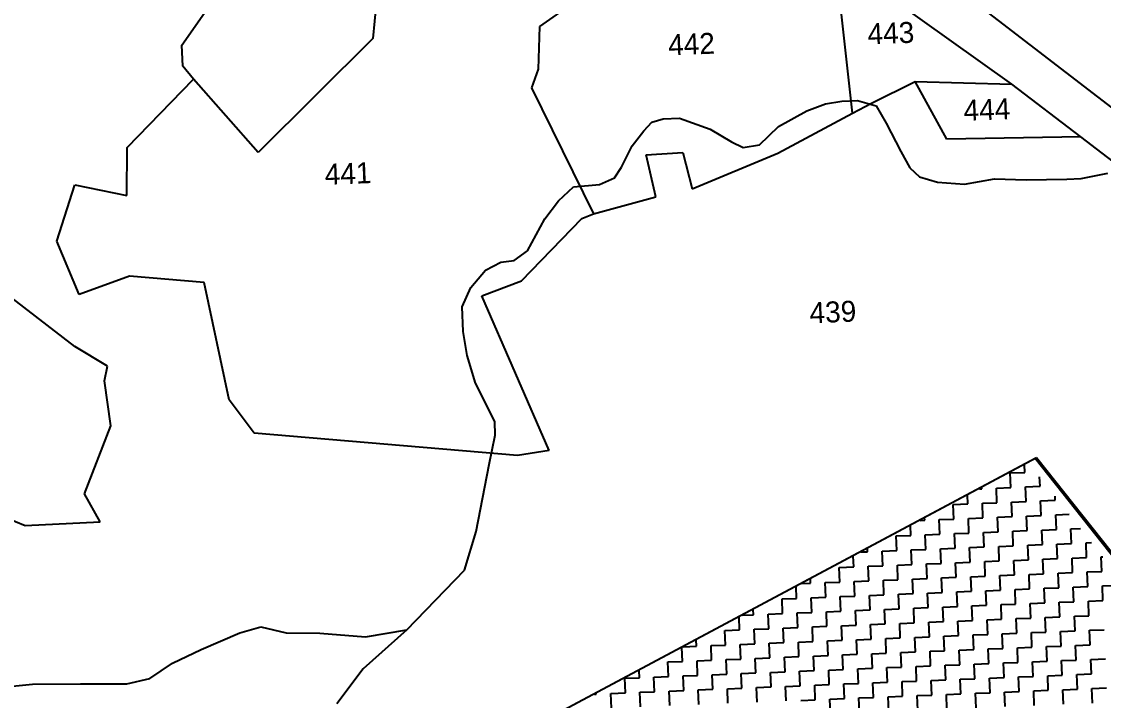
# Model space of a CAD drawing. Header units: metres. Extents: x 281802 to 284768, y 2076477 to 2081449.
# Drawn here: x 282218.1 to 282537.4, y 2077165.3 to 2077365.5 of the extents above; entities that cross this region are included whole.
import ezdxf
from ezdxf.enums import TextEntityAlignment as Align

# ---------------------------------------------------------------- set-up
doc = ezdxf.new("R2010")
doc.units = ezdxf.units.M
for name, color, linetype in [('LINE_WATER', 4, 'Continuous'), ('POLY_HATCH', 12, 'Continuous'), ('POLY_PARCEL', 6, 'Continuous'), ('POLY_ROAD', 30, 'Continuous'), ('TEXT_PARCEL', 7, 'Continuous')]:
    doc.layers.add(name, color=color, linetype=linetype)
doc.styles.add('TEXT_MAP', font='')
doc.styles.get('TEXT_MAP').set_extended_font_data('Kruti Dev 050')

msp = doc.modelspace()

# ---------------------------------------------------------------- linework, layer by layer
at = {"layer": 'LINE_WATER'}
for p, q in [((282449.91, 2077339.19), (282455.34, 2077341.25)), ((282455.34, 2077341.25), (282460.2, 2077342.06)), ((282460.2, 2077342.06), (282464.79, 2077342.24)), ((282464.79, 2077342.24), (282470.37, 2077340.63)), ((282470.37, 2077340.63), (282473.33, 2077335.55)), ((282407.43, 2077336.86), (282412.32, 2077337.05)), ((282412.32, 2077337.05), (282421.34, 2077333.75)), ((282441.52, 2077334.56), (282449.91, 2077339.19)), ((282401.76, 2077333.26), (282404.11, 2077335.8)), ((282404.11, 2077335.8), (282407.43, 2077336.86)), ((282435.92, 2077329.13), (282441.52, 2077334.56)), ((282473.33, 2077335.55), (282477.65, 2077327.15)), ((282398.26, 2077328.83), (282401.76, 2077333.26)), ((282421.34, 2077333.75), (282427.62, 2077330.02)), ((282395.15, 2077322.59), (282398.26, 2077328.83)), ((282427.62, 2077330.02), (282431.05, 2077328.33)), ((282431.05, 2077328.33), (282435.92, 2077329.13)), ((282477.65, 2077327.15), (282480.29, 2077322.36)), ((282393.13, 2077319.44), (282395.15, 2077322.59)), ((282480.29, 2077322.36), (282483.16, 2077319.72)), ((282388.62, 2077317.42), (282393.13, 2077319.44)), ((282483.16, 2077319.72), (282488.43, 2077318.1)), ((282488.43, 2077318.1), (282496.42, 2077317.51)), ((282496.42, 2077317.51), (282505.23, 2077319.09)), ((282505.23, 2077319.09), (282514.64, 2077318.86)), ((282514.64, 2077318.86), (282526.58, 2077319.04)), ((282526.58, 2077319.04), (282530.86, 2077319.22)), ((282530.86, 2077319.22), (282538.76, 2077320.76)), ((282376.56, 2077312.65), (282380.99, 2077316.81)), ((282380.99, 2077316.81), (282388.62, 2077317.42)), ((282372.49, 2077307.28), (282376.56, 2077312.65)), ((282367.36, 2077297.89), (282372.49, 2077307.28)), ((282363.5, 2077294.98), (282367.36, 2077297.89)), ((282355.04, 2077292.19), (282359.54, 2077294.51)), ((282359.54, 2077294.51), (282363.5, 2077294.98)), ((282350.65, 2077287.11), (282355.04, 2077292.19)), ((282348.08, 2077281.37), (282350.65, 2077287.11)), ((282348.38, 2077274.04), (282348.08, 2077281.37)), ((282349.58, 2077267.04), (282348.38, 2077274.04)), ((282352.05, 2077258.88), (282349.58, 2077267.04)), ((282357.72, 2077247.48), (282352.05, 2077258.88)), ((282357.88, 2077243.51), (282357.72, 2077247.48)), ((282356.09, 2077234.86), (282357.88, 2077243.51)), ((282352.3, 2077215.12), (282356.09, 2077234.86)), ((282348.78, 2077203.66), (282352.3, 2077215.12)), ((282331.81, 2077186.1), (282348.78, 2077203.66)), ((282282.44, 2077185.15), (282288.67, 2077186.98)), ((282288.67, 2077186.98), (282296.11, 2077185.18)), ((282271.08, 2077180.23), (282282.44, 2077185.15)), ((282296.11, 2077185.18), (282306.1, 2077185.06)), ((282306.1, 2077185.06), (282319.54, 2077184.03)), ((282331.81, 2077186.1), (282318.88, 2077174.55)), ((282319.54, 2077184.03), (282331.81, 2077186.1)), ((282262.57, 2077176.2), (282271.08, 2077180.23)), ((282255.91, 2077171.73), (282262.57, 2077176.2)), ((282318.88, 2077174.55), (282311.15, 2077164.25)), ((282249.15, 2077170.14), (282255.91, 2077171.73)), ((282208.2, 2077168.75), (282221.29, 2077170.07)), ((282221.29, 2077170.07), (282235.48, 2077170.12)), ((282235.48, 2077170.12), (282249.15, 2077170.14))]:
    msp.add_line(p, q, dxfattribs=at)
at = {"layer": 'POLY_HATCH'}
for p, q in [((282517.72, 2077236.83), (282210.15, 2077072.83)), ((282587.26, 2077148.86), (282517.72, 2077236.83))]:
    msp.add_line(p, q, dxfattribs=at)
at = {"layer": 'POLY_HATCH', "linetype": 'Continuous'}
for p, q in [((282509.94, 2077232.35), (282514.24, 2077232.52)), ((282510.11, 2077228.05), (282509.94, 2077232.35)), ((282514.24, 2077232.52), (282514.15, 2077234.79)), ((282518.71, 2077228.4), (282518.6, 2077231.22)), ((282497.39, 2077223.23), (282497.29, 2077225.8)), ((282500.8, 2077227.67), (282501.52, 2077227.7)), ((282501.52, 2077227.7), (282501.5, 2077228.05)), ((282505.82, 2077227.87), (282510.11, 2077228.05)), ((282505.99, 2077223.58), (282505.82, 2077227.87)), ((282514.41, 2077228.22), (282518.71, 2077228.4)), ((282514.59, 2077223.92), (282514.41, 2077228.22)), ((282523.18, 2077224.27), (282523.14, 2077225.48)), ((282493.09, 2077223.05), (282497.39, 2077223.23)), ((282493.27, 2077218.75), (282493.09, 2077223.05)), ((282501.69, 2077223.4), (282505.99, 2077223.58)), ((282501.87, 2077219.1), (282501.69, 2077223.4)), ((282510.29, 2077223.75), (282514.59, 2077223.92)), ((282510.46, 2077219.45), (282510.29, 2077223.75)), ((282518.89, 2077224.1), (282523.18, 2077224.27)), ((282519.06, 2077219.8), (282518.89, 2077224.1)), ((282484.67, 2077218.41), (282484.64, 2077219.06)), ((282497.57, 2077218.93), (282501.87, 2077219.1)), ((282497.74, 2077214.63), (282497.57, 2077218.93)), ((282506.16, 2077219.28), (282510.46, 2077219.45)), ((282506.34, 2077214.98), (282506.16, 2077219.28)), ((282514.76, 2077219.63), (282519.06, 2077219.8)), ((282514.94, 2077215.33), (282514.76, 2077219.63)), ((282523.36, 2077219.97), (282527.36, 2077220.14)), ((282523.53, 2077215.68), (282523.36, 2077219.97)), ((282480.55, 2077213.93), (282480.43, 2077216.81)), ((282483.32, 2077218.35), (282484.67, 2077218.41)), ((282488.97, 2077218.58), (282493.27, 2077218.75)), ((282489.14, 2077214.28), (282488.97, 2077218.58)), ((282527.83, 2077215.85), (282530.66, 2077215.96)), ((282528.01, 2077211.55), (282527.83, 2077215.85)), ((282476.25, 2077213.76), (282480.55, 2077213.93)), ((282476.42, 2077209.46), (282476.25, 2077213.76)), ((282484.84, 2077214.11), (282489.14, 2077214.28)), ((282485.02, 2077209.81), (282484.84, 2077214.11)), ((282493.44, 2077214.46), (282497.74, 2077214.63)), ((282493.62, 2077210.16), (282493.44, 2077214.46)), ((282502.04, 2077214.8), (282506.34, 2077214.98)), ((282502.21, 2077210.51), (282502.04, 2077214.8)), ((282510.64, 2077215.15), (282514.94, 2077215.33)), ((282510.81, 2077210.85), (282510.64, 2077215.15)), ((282519.23, 2077215.5), (282523.53, 2077215.68)), ((282519.41, 2077211.2), (282519.23, 2077215.5)), ((282467.82, 2077209.11), (282467.79, 2077210.07)), ((282472.12, 2077209.29), (282476.42, 2077209.46)), ((282480.72, 2077209.64), (282485.02, 2077209.81)), ((282480.89, 2077205.34), (282480.72, 2077209.64)), ((282489.32, 2077209.98), (282493.62, 2077210.16)), ((282489.49, 2077205.68), (282489.32, 2077209.98)), ((282497.91, 2077210.33), (282502.21, 2077210.51)), ((282498.09, 2077206.03), (282497.91, 2077210.33)), ((282506.51, 2077210.68), (282510.81, 2077210.85)), ((282506.69, 2077206.38), (282506.51, 2077210.68)), ((282515.11, 2077211.03), (282519.41, 2077211.2)), ((282515.28, 2077206.73), (282515.11, 2077211.03)), ((282523.71, 2077211.38), (282528.01, 2077211.55)), ((282523.88, 2077207.08), (282523.71, 2077211.38)), ((282532.3, 2077211.73), (282533.95, 2077211.79)), ((282532.48, 2077207.43), (282532.3, 2077211.73)), ((282463.7, 2077204.64), (282463.57, 2077207.82)), ((282465.84, 2077209.03), (282467.82, 2077209.11)), ((282472.3, 2077204.99), (282472.12, 2077209.29)), ((282502.39, 2077206.21), (282506.69, 2077206.38)), ((282502.56, 2077201.91), (282502.39, 2077206.21)), ((282510.98, 2077206.56), (282515.28, 2077206.73)), ((282511.16, 2077202.26), (282510.98, 2077206.56)), ((282519.58, 2077206.9), (282523.88, 2077207.08)), ((282519.76, 2077202.61), (282519.58, 2077206.9)), ((282528.18, 2077207.25), (282532.48, 2077207.43)), ((282528.35, 2077202.95), (282528.18, 2077207.25)), ((282536.78, 2077207.6), (282537.25, 2077207.62)), ((282536.95, 2077203.3), (282536.78, 2077207.6)), ((282459.4, 2077204.47), (282463.7, 2077204.64)), ((282459.58, 2077200.17), (282459.4, 2077204.47)), ((282468, 2077204.81), (282472.3, 2077204.99)), ((282468.17, 2077200.52), (282468, 2077204.81)), ((282476.6, 2077205.16), (282480.89, 2077205.34)), ((282476.77, 2077200.86), (282476.6, 2077205.16)), ((282485.19, 2077205.51), (282489.49, 2077205.68)), ((282485.37, 2077201.21), (282485.19, 2077205.51)), ((282493.79, 2077205.86), (282498.09, 2077206.03)), ((282493.96, 2077201.56), (282493.79, 2077205.86)), ((282524.06, 2077202.78), (282528.35, 2077202.95)), ((282532.65, 2077203.13), (282536.95, 2077203.3)), ((282532.83, 2077198.83), (282532.65, 2077203.13)), ((282448.36, 2077199.71), (282450.98, 2077199.82)), ((282450.98, 2077199.82), (282450.93, 2077201.08)), ((282455.28, 2077199.99), (282459.58, 2077200.17)), ((282455.45, 2077195.69), (282455.28, 2077199.99)), ((282463.87, 2077200.34), (282468.17, 2077200.52)), ((282464.05, 2077196.04), (282463.87, 2077200.34)), ((282472.47, 2077200.69), (282476.77, 2077200.86)), ((282472.65, 2077196.39), (282472.47, 2077200.69)), ((282481.07, 2077201.04), (282485.37, 2077201.21)), ((282481.24, 2077196.74), (282481.07, 2077201.04)), ((282489.67, 2077201.39), (282493.96, 2077201.56)), ((282489.84, 2077197.09), (282489.67, 2077201.39)), ((282498.26, 2077201.73), (282502.56, 2077201.91)), ((282498.44, 2077197.44), (282498.26, 2077201.73)), ((282506.86, 2077202.08), (282511.16, 2077202.26)), ((282507.03, 2077197.78), (282506.86, 2077202.08)), ((282515.46, 2077202.43), (282519.76, 2077202.61)), ((282515.63, 2077198.13), (282515.46, 2077202.43)), ((282524.23, 2077198.48), (282524.06, 2077202.78)), ((282446.85, 2077195.35), (282446.71, 2077198.83)), ((282476.94, 2077196.57), (282481.24, 2077196.74)), ((282477.12, 2077192.27), (282476.94, 2077196.57)), ((282485.54, 2077196.91), (282489.84, 2077197.09)), ((282485.72, 2077192.61), (282485.54, 2077196.91)), ((282494.14, 2077197.26), (282498.44, 2077197.44)), ((282494.31, 2077192.96), (282494.14, 2077197.26)), ((282502.74, 2077197.61), (282507.03, 2077197.78)), ((282502.91, 2077193.31), (282502.74, 2077197.61)), ((282511.33, 2077197.96), (282515.63, 2077198.13)), ((282511.51, 2077193.66), (282511.33, 2077197.96)), ((282519.93, 2077198.31), (282524.23, 2077198.48)), ((282520.1, 2077194.01), (282519.93, 2077198.31)), ((282528.53, 2077198.66), (282532.83, 2077198.83)), ((282528.7, 2077194.36), (282528.53, 2077198.66)), ((282537.13, 2077199), (282541.42, 2077199.18)), ((282537.3, 2077194.7), (282537.13, 2077199)), ((282442.56, 2077195.17), (282446.85, 2077195.35)), ((282442.73, 2077190.87), (282442.56, 2077195.17)), ((282451.15, 2077195.52), (282455.45, 2077195.69)), ((282451.33, 2077191.22), (282451.15, 2077195.52)), ((282459.75, 2077195.87), (282464.05, 2077196.04)), ((282459.92, 2077191.57), (282459.75, 2077195.87)), ((282468.35, 2077196.22), (282472.65, 2077196.39)), ((282468.52, 2077191.92), (282468.35, 2077196.22)), ((282507.21, 2077193.49), (282511.51, 2077193.66)), ((282507.38, 2077189.19), (282507.21, 2077193.49)), ((282515.81, 2077193.83), (282520.1, 2077194.01)), ((282515.98, 2077189.54), (282515.81, 2077193.83)), ((282524.4, 2077194.18), (282528.7, 2077194.36)), ((282524.58, 2077189.88), (282524.4, 2077194.18)), ((282533, 2077194.53), (282537.3, 2077194.7)), ((282533.17, 2077190.23), (282533, 2077194.53)), ((282430.88, 2077190.39), (282434.13, 2077190.52)), ((282434.13, 2077190.52), (282434.07, 2077192.09)), ((282438.43, 2077190.7), (282442.73, 2077190.87)), ((282438.61, 2077186.4), (282438.43, 2077190.7)), ((282447.03, 2077191.05), (282451.33, 2077191.22)), ((282447.2, 2077186.75), (282447.03, 2077191.05)), ((282455.63, 2077191.4), (282459.92, 2077191.57)), ((282455.8, 2077187.1), (282455.63, 2077191.4)), ((282464.22, 2077191.74), (282468.52, 2077191.92)), ((282464.4, 2077187.45), (282464.22, 2077191.74)), ((282472.82, 2077192.09), (282477.12, 2077192.27)), ((282472.99, 2077187.79), (282472.82, 2077192.09)), ((282481.42, 2077192.44), (282485.72, 2077192.61)), ((282481.59, 2077188.14), (282481.42, 2077192.44)), ((282490.01, 2077192.79), (282494.31, 2077192.96)), ((282490.19, 2077188.49), (282490.01, 2077192.79)), ((282498.61, 2077193.14), (282502.91, 2077193.31)), ((282498.79, 2077188.84), (282498.61, 2077193.14)), ((282528.88, 2077190.06), (282533.17, 2077190.23)), ((282430.01, 2077186.05), (282429.85, 2077189.84)), ((282451.5, 2077186.92), (282455.8, 2077187.1)), ((282460.1, 2077187.27), (282464.4, 2077187.45)), ((282460.27, 2077182.97), (282460.1, 2077187.27)), ((282468.7, 2077187.62), (282472.99, 2077187.79)), ((282468.87, 2077183.32), (282468.7, 2077187.62)), ((282477.29, 2077187.97), (282481.59, 2077188.14)), ((282477.47, 2077183.67), (282477.29, 2077187.97)), ((282485.89, 2077188.32), (282490.19, 2077188.49)), ((282486.06, 2077184.02), (282485.89, 2077188.32)), ((282494.49, 2077188.66), (282498.79, 2077188.84)), ((282494.66, 2077184.37), (282494.49, 2077188.66)), ((282503.08, 2077189.01), (282507.38, 2077189.19)), ((282503.26, 2077184.71), (282503.08, 2077189.01)), ((282511.68, 2077189.36), (282515.98, 2077189.54)), ((282511.86, 2077185.06), (282511.68, 2077189.36)), ((282520.28, 2077189.71), (282524.58, 2077189.88)), ((282520.45, 2077185.41), (282520.28, 2077189.71)), ((282529.05, 2077185.76), (282528.88, 2077190.06)), ((282425.71, 2077185.88), (282430.01, 2077186.05)), ((282425.88, 2077181.58), (282425.71, 2077185.88)), ((282434.31, 2077186.23), (282438.61, 2077186.4)), ((282434.48, 2077181.93), (282434.31, 2077186.23)), ((282442.9, 2077186.57), (282447.2, 2077186.75)), ((282443.08, 2077182.28), (282442.9, 2077186.57)), ((282451.68, 2077182.62), (282451.5, 2077186.92)), ((282481.77, 2077183.84), (282486.06, 2077184.02)), ((282481.94, 2077179.54), (282481.77, 2077183.84)), ((282490.36, 2077184.19), (282494.66, 2077184.37)), ((282490.54, 2077179.89), (282490.36, 2077184.19)), ((282498.96, 2077184.54), (282503.26, 2077184.71)), ((282499.13, 2077180.24), (282498.96, 2077184.54)), ((282507.56, 2077184.89), (282511.86, 2077185.06)), ((282507.73, 2077180.59), (282507.56, 2077184.89)), ((282516.15, 2077185.24), (282520.45, 2077185.41)), ((282516.33, 2077180.94), (282516.15, 2077185.24)), ((282524.75, 2077185.59), (282529.05, 2077185.76)), ((282524.93, 2077181.29), (282524.75, 2077185.59)), ((282533.35, 2077185.93), (282537.65, 2077186.11)), ((282533.52, 2077181.63), (282533.35, 2077185.93)), ((282413.16, 2077176.76), (282413, 2077180.85)), ((282413.41, 2077181.07), (282417.29, 2077181.23)), ((282417.29, 2077181.23), (282417.21, 2077183.1)), ((282421.59, 2077181.4), (282425.88, 2077181.58)), ((282421.76, 2077177.11), (282421.59, 2077181.4)), ((282430.18, 2077181.75), (282434.48, 2077181.93)), ((282430.36, 2077177.45), (282430.18, 2077181.75)), ((282438.78, 2077182.1), (282443.08, 2077182.28)), ((282438.95, 2077177.8), (282438.78, 2077182.1)), ((282447.38, 2077182.45), (282451.68, 2077182.62)), ((282447.55, 2077178.15), (282447.38, 2077182.45)), ((282455.97, 2077182.8), (282460.27, 2077182.97)), ((282456.15, 2077178.5), (282455.97, 2077182.8)), ((282464.57, 2077183.15), (282468.87, 2077183.32)), ((282464.75, 2077178.85), (282464.57, 2077183.15)), ((282473.17, 2077183.5), (282477.47, 2077183.67)), ((282473.34, 2077179.2), (282473.17, 2077183.5)), ((282503.43, 2077180.42), (282507.73, 2077180.59)), ((282512.03, 2077180.76), (282516.33, 2077180.94)), ((282512.2, 2077176.47), (282512.03, 2077180.76)), ((282520.63, 2077181.11), (282524.93, 2077181.29)), ((282520.8, 2077176.81), (282520.63, 2077181.11)), ((282529.22, 2077181.46), (282533.52, 2077181.63)), ((282529.4, 2077177.16), (282529.22, 2077181.46)), ((282426.06, 2077177.28), (282430.36, 2077177.45)), ((282434.66, 2077177.63), (282438.95, 2077177.8)), ((282434.83, 2077173.33), (282434.66, 2077177.63)), ((282443.25, 2077177.98), (282447.55, 2077178.15)), ((282443.43, 2077173.68), (282443.25, 2077177.98)), ((282451.85, 2077178.33), (282456.15, 2077178.5)), ((282452.02, 2077174.03), (282451.85, 2077178.33)), ((282460.45, 2077178.67), (282464.75, 2077178.85)), ((282460.62, 2077174.38), (282460.45, 2077178.67)), ((282469.04, 2077179.02), (282473.34, 2077179.2)), ((282469.22, 2077174.72), (282469.04, 2077179.02)), ((282477.64, 2077179.37), (282481.94, 2077179.54)), ((282477.82, 2077175.07), (282477.64, 2077179.37)), ((282486.24, 2077179.72), (282490.54, 2077179.89)), ((282486.41, 2077175.42), (282486.24, 2077179.72)), ((282494.84, 2077180.07), (282499.13, 2077180.24)), ((282495.01, 2077175.77), (282494.84, 2077180.07)), ((282503.61, 2077176.12), (282503.43, 2077180.42)), ((282533.7, 2077177.34), (282538, 2077177.51)), ((282408.86, 2077176.58), (282413.16, 2077176.76)), ((282409.04, 2077172.29), (282408.86, 2077176.58)), ((282417.46, 2077176.93), (282421.76, 2077177.11)), ((282417.63, 2077172.63), (282417.46, 2077176.93)), ((282426.23, 2077172.98), (282426.06, 2077177.28)), ((282456.32, 2077174.2), (282460.62, 2077174.38)), ((282456.5, 2077169.9), (282456.32, 2077174.2)), ((282464.92, 2077174.55), (282469.22, 2077174.72)), ((282465.09, 2077170.25), (282464.92, 2077174.55)), ((282473.52, 2077174.9), (282477.82, 2077175.07)), ((282473.69, 2077170.6), (282473.52, 2077174.9)), ((282482.11, 2077175.25), (282486.41, 2077175.42)), ((282482.29, 2077170.95), (282482.11, 2077175.25)), ((282490.71, 2077175.59), (282495.01, 2077175.77)), ((282490.89, 2077171.3), (282490.71, 2077175.59)), ((282499.31, 2077175.94), (282503.61, 2077176.12)), ((282499.48, 2077171.64), (282499.31, 2077175.94)), ((282507.91, 2077176.29), (282512.2, 2077176.47)), ((282508.08, 2077171.99), (282507.91, 2077176.29)), ((282516.5, 2077176.64), (282520.8, 2077176.81)), ((282516.68, 2077172.34), (282516.5, 2077176.64)), ((282525.1, 2077176.99), (282529.4, 2077177.16)), ((282525.27, 2077172.69), (282525.1, 2077176.99)), ((282533.87, 2077173.04), (282533.7, 2077177.34)), ((282396.14, 2077171.76), (282400.44, 2077171.94)), ((282396.32, 2077167.46), (282396.14, 2077171.76)), ((282400.44, 2077171.94), (282400.35, 2077174.11)), ((282404.74, 2077172.11), (282409.04, 2077172.29)), ((282404.91, 2077167.81), (282404.74, 2077172.11)), ((282413.34, 2077172.46), (282417.63, 2077172.63)), ((282413.51, 2077168.16), (282413.34, 2077172.46)), ((282421.93, 2077172.81), (282426.23, 2077172.98)), ((282422.11, 2077168.51), (282421.93, 2077172.81)), ((282430.53, 2077173.16), (282434.83, 2077173.33)), ((282430.7, 2077168.86), (282430.53, 2077173.16)), ((282439.13, 2077173.5), (282443.43, 2077173.68)), ((282439.3, 2077169.21), (282439.13, 2077173.5)), ((282447.73, 2077173.85), (282452.02, 2077174.03)), ((282447.9, 2077169.55), (282447.73, 2077173.85)), ((282486.59, 2077171.12), (282490.89, 2077171.3)), ((282486.76, 2077166.82), (282486.59, 2077171.12)), ((282495.18, 2077171.47), (282499.48, 2077171.64)), ((282495.36, 2077167.17), (282495.18, 2077171.47)), ((282503.78, 2077171.82), (282508.08, 2077171.99)), ((282503.96, 2077167.52), (282503.78, 2077171.82)), ((282512.38, 2077172.17), (282516.68, 2077172.34)), ((282512.55, 2077167.87), (282512.38, 2077172.17)), ((282520.98, 2077172.52), (282525.27, 2077172.69)), ((282521.15, 2077168.22), (282520.98, 2077172.52)), ((282529.57, 2077172.86), (282533.87, 2077173.04)), ((282529.75, 2077168.56), (282529.57, 2077172.86)), ((282400.61, 2077167.64), (282404.91, 2077167.81)), ((282409.21, 2077167.99), (282413.51, 2077168.16)), ((282409.39, 2077163.69), (282409.21, 2077167.99)), ((282417.81, 2077168.33), (282422.11, 2077168.51)), ((282417.98, 2077164.04), (282417.81, 2077168.33)), ((282426.41, 2077168.68), (282430.7, 2077168.86)), ((282426.58, 2077164.38), (282426.41, 2077168.68)), ((282435, 2077169.03), (282439.3, 2077169.21)), ((282435.18, 2077164.73), (282435, 2077169.03)), ((282443.6, 2077169.38), (282447.9, 2077169.55)), ((282443.77, 2077165.08), (282443.6, 2077169.38)), ((282452.2, 2077169.73), (282456.5, 2077169.9)), ((282452.37, 2077165.43), (282452.2, 2077169.73)), ((282460.8, 2077170.08), (282465.09, 2077170.25)), ((282460.97, 2077165.78), (282460.8, 2077170.08)), ((282469.39, 2077170.43), (282473.69, 2077170.6)), ((282469.57, 2077166.13), (282469.39, 2077170.43)), ((282477.99, 2077170.77), (282482.29, 2077170.95)), ((282478.16, 2077166.47), (282477.99, 2077170.77)), ((282508.25, 2077167.69), (282512.55, 2077167.87)), ((282516.85, 2077168.04), (282521.15, 2077168.22)), ((282517.03, 2077163.74), (282516.85, 2077168.04)), ((282525.45, 2077168.39), (282529.75, 2077168.56)), ((282525.62, 2077164.09), (282525.45, 2077168.39)), ((282534.05, 2077168.74), (282538.34, 2077168.91)), ((282534.22, 2077164.44), (282534.05, 2077168.74)), ((282387.19, 2077167.09), (282387.72, 2077167.12)), ((282387.72, 2077167.12), (282387.71, 2077167.37)), ((282392.02, 2077167.29), (282396.32, 2077167.46)), ((282392.19, 2077162.99), (282392.02, 2077167.29)), ((282400.79, 2077163.34), (282400.61, 2077167.64)), ((282448.07, 2077165.26), (282452.37, 2077165.43)), ((282456.67, 2077165.6), (282460.97, 2077165.78)), ((282456.84, 2077161.31), (282456.67, 2077165.6)), ((282465.27, 2077165.95), (282469.57, 2077166.13)), ((282465.44, 2077161.65), (282465.27, 2077165.95)), ((282473.87, 2077166.3), (282478.16, 2077166.47)), ((282474.04, 2077162), (282473.87, 2077166.3)), ((282482.46, 2077166.65), (282486.76, 2077166.82)), ((282482.64, 2077162.35), (282482.46, 2077166.65)), ((282491.06, 2077167), (282495.36, 2077167.17)), ((282491.23, 2077162.7), (282491.06, 2077167)), ((282499.66, 2077167.35), (282503.96, 2077167.52)), ((282499.83, 2077163.05), (282499.66, 2077167.35)), ((282508.43, 2077163.4), (282508.25, 2077167.69))]:
    msp.add_line(p, q, dxfattribs=at)
at = {"layer": 'POLY_PARCEL'}
for p, q in [((282463.34, 2077338.46), (282458.25, 2077384.36)), ((282265.4, 2077358.54), (282279.04, 2077378.17)), ((282389.47, 2077377.07), (282370.95, 2077364.05)), ((282322.68, 2077370.75), (282321.78, 2077360.54)), ((282370.95, 2077364.05), (282370.6, 2077351.47)), ((282321.78, 2077360.54), (282287.94, 2077326.94)), ((282265.65, 2077352.32), (282265.4, 2077358.54)), ((282268.76, 2077348.51), (282265.65, 2077352.32)), ((282370.6, 2077351.47), (282368.54, 2077345.97)), ((282249.22, 2077328.36), (282268.76, 2077348.51)), ((282287.94, 2077326.94), (282268.76, 2077348.51)), ((282468.96, 2077341.47), (282481.83, 2077347.85)), ((282481.83, 2077347.85), (282510.39, 2077347.05)), ((282491.2, 2077330.87), (282481.83, 2077347.85)), ((282368.54, 2077345.97), (282386.9, 2077308.75)), ((282463.34, 2077338.46), (282468.96, 2077341.47)), ((282441.29, 2077326.65), (282463.34, 2077338.46)), ((282530.8, 2077331.47), (282491.2, 2077330.87)), ((282249.14, 2077314.25), (282249.22, 2077328.36)), ((282402.47, 2077326.22), (282413.29, 2077326.94)), ((282405.26, 2077313.77), (282402.47, 2077326.22)), ((282413.29, 2077326.94), (282416.01, 2077316.21)), ((282416.01, 2077316.21), (282441.29, 2077326.65)), ((282228.5, 2077300.76), (282233.77, 2077317.37)), ((282233.77, 2077317.37), (282249.14, 2077314.25)), ((282386.9, 2077308.75), (282405.26, 2077313.77)), ((282383.42, 2077307.41), (282386.9, 2077308.75)), ((282365.68, 2077289.06), (282383.42, 2077307.41)), ((282235.08, 2077284.97), (282228.5, 2077300.76)), ((282233.73, 2077269.7), (282196.51, 2077298.28)), ((282249.87, 2077290.45), (282235.08, 2077284.97)), ((282271.95, 2077288.56), (282249.87, 2077290.45)), ((282279.29, 2077253.95), (282271.95, 2077288.56)), ((282353.91, 2077284.61), (282365.68, 2077289.06)), ((282373.84, 2077238.94), (282353.91, 2077284.61)), ((282243.46, 2077263.86), (282233.73, 2077269.7)), ((282242.55, 2077259.49), (282243.46, 2077263.86)), ((282244.44, 2077246.29), (282242.55, 2077259.49)), ((282286.67, 2077244.13), (282279.29, 2077253.95)), ((282236.58, 2077226.19), (282244.44, 2077246.29)), ((282364.47, 2077237.51), (282286.67, 2077244.13)), ((282373.84, 2077238.94), (282364.47, 2077237.51)), ((282517.3, 2077236.61), (282209.72, 2077072.6)), ((282586.84, 2077148.63), (282517.3, 2077236.61)), ((282175.49, 2077234.82), (282219.06, 2077216.8)), ((282241.25, 2077217.97), (282236.58, 2077226.19)), ((282219.06, 2077216.8), (282241.25, 2077217.97))]:
    msp.add_line(p, q, dxfattribs=at)
at = {"layer": 'POLY_ROAD'}
for p, q in [((282468.29, 2077395.19), (282549.14, 2077332.97)), ((282510.39, 2077347.05), (282458.25, 2077384.36)), ((282530.8, 2077331.47), (282510.39, 2077347.05)), ((282558.19, 2077310.55), (282530.8, 2077331.47))]:
    msp.add_line(p, q, dxfattribs=at)

# ---------------------------------------------------------------- texts
at = {"layer": 'TEXT_PARCEL', "style": 'TEXT_MAP'}
for s, p in [('443', (282474.67, 2077362.12)), ('442', (282415.81, 2077358.93)), ('444', (282503.03, 2077339.58)), ('441', (282314.43, 2077320.7)), ('439', (282457.56, 2077279.86))]:
    msp.add_text(s, height=6.195, rotation=2.3203, dxfattribs=at).set_placement(p, align=Align.MIDDLE)

doc.saveas('drawing.dxf')
